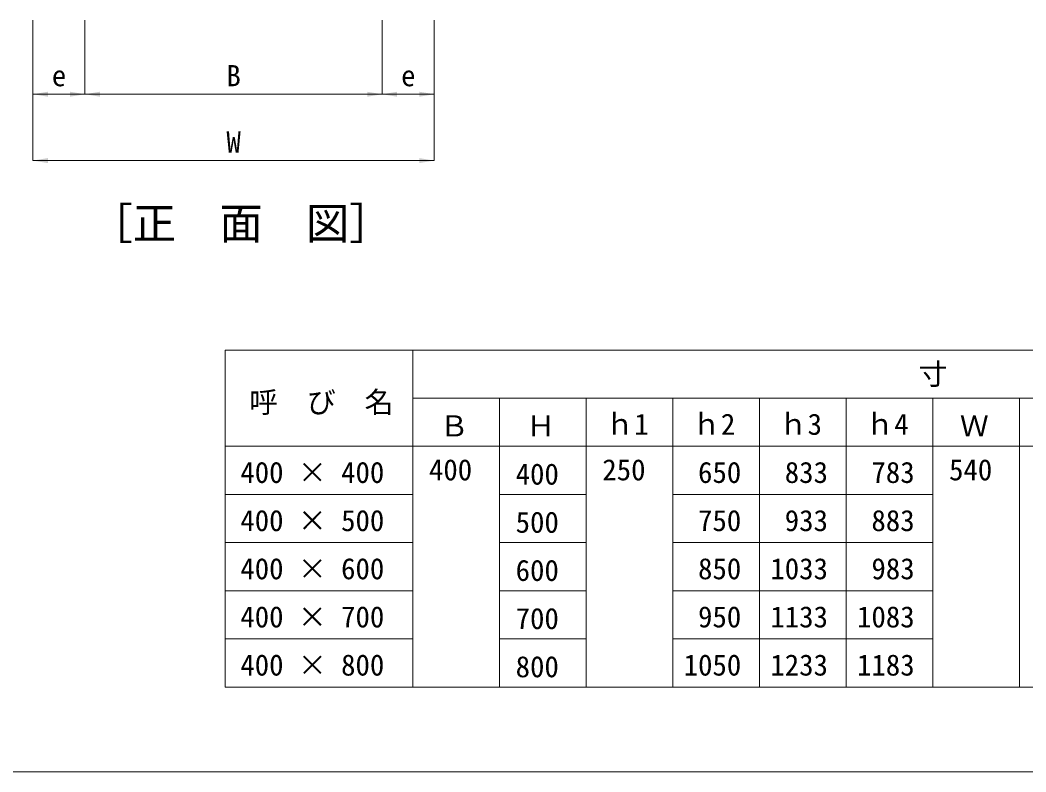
# Model space of a CAD drawing. Units: millimetres at full size; details may follow other scales. Extents: x 5964 to 125098, y -10801 to 28073.
# Drawn here: x 68980 to 70333, y 6990 to 8002 of the extents above; entities that cross this region are included whole.
import ezdxf
from ezdxf.enums import TextEntityAlignment as Align

# ---------------------------------------------------------------- set-up
doc = ezdxf.new("R2010")
doc.units = ezdxf.units.MM
doc.header["$LTSCALE"] = 19
for name, color, linetype, lineweight in [('0_2', 7, 'Continuous', 20), ('寸法線', 7, 'Continuous', 9), ('枠', 5, 'Continuous', 5)]:
    doc.layers.add(name, color=color, linetype=linetype, lineweight=lineweight)
doc.styles.add('ＭＳ ゴシック', font='')
doc.styles.get('ＭＳ ゴシック').set_extended_font_data('MS Gothic')

# ---------------------------------------------------------------- blocks, each defined once
blk = doc.blocks.new('filled_arrow')
at = {"color": 0, "linetype": 'Continuous', "lineweight": -2}
blk.add_solid([(7.5, 1.25), (0, 0), (7.5, -1.25)], dxfattribs=at)

msp = doc.modelspace()

# ---------------------------------------------------------------- linework, layer by layer
at = {"layer": '0_2'}
for p, q in [((69255.85, 7557.8), (71899.38, 7557.8)), ((69255.85, 7557.8), (69255.85, 7104.21)), ((69508.31, 7557.8), (69508.31, 7104.21)), ((69508.31, 7493), (71899.38, 7493)), ((69624.94, 7493), (69624.94, 7104.21)), ((69741.58, 7493), (69741.58, 7104.21)), ((69858.22, 7493), (69858.22, 7104.21)), ((69974.87, 7493), (69974.87, 7104.21)), ((70091.51, 7493), (70091.51, 7104.21)), ((70208.14, 7493), (70208.14, 7104.21)), ((70324.78, 7493), (70324.78, 7104.21)), ((69255.85, 7428.2), (71899.38, 7428.2)), ((69508.31, 7363.4), (69255.85, 7363.4)), ((69624.94, 7363.4), (69741.58, 7363.4)), ((69858.22, 7363.4), (70208.14, 7363.4)), ((69508.31, 7298.6), (69255.85, 7298.6)), ((69624.94, 7298.6), (69741.58, 7298.6)), ((69858.22, 7298.6), (70208.14, 7298.6)), ((69508.31, 7233.8), (69255.85, 7233.8)), ((69624.94, 7233.8), (69741.58, 7233.8)), ((69858.22, 7233.8), (70208.14, 7233.8)), ((69508.31, 7169), (69255.85, 7169)), ((69624.94, 7169), (69741.58, 7169)), ((69858.22, 7169), (70208.14, 7169)), ((69255.85, 7104.21), (71899.38, 7104.21))]:
    msp.add_line(p, q, dxfattribs=at)
at = {"layer": '寸法線'}
for p, q in [((68997.26, 8001.72), (68997.26, 7901.97)), ((68997.26, 8001.72), (68997.26, 7812.69)), ((69067.26, 8001.72), (69067.26, 7901.97)), ((69067.26, 8001.72), (69067.26, 7901.97)), ((69467.26, 8001.72), (69467.26, 7901.97)), ((69467.26, 8001.72), (69467.26, 7901.97)), ((69537.27, 8001.72), (69537.27, 7901.97)), ((69537.27, 8001.72), (69537.27, 7812.69)), ((68997.26, 7901.97), (69067.26, 7901.97)), ((69067.26, 7901.97), (69467.26, 7901.97)), ((69467.26, 7901.97), (69537.27, 7901.97)), ((68997.26, 7812.69), (69537.27, 7812.69))]:
    msp.add_line(p, q, dxfattribs=at)
at = {"layer": '枠', "lineweight": 20}
msp.add_line((68070.6, 6990.09), (73670.6, 6990.09), dxfattribs=at)

# ---------------------------------------------------------------- block references
at = {"layer": '寸法線', "xscale": 2.67, "yscale": 2.67}
for p in [(68997.26, 7901.97), (69067.26, 7901.97), (69467.26, 7901.97), (68997.26, 7812.69)]:
    msp.add_blockref('filled_arrow', p, dxfattribs=at)
at = {"layer": '寸法線', "xscale": 2.67, "yscale": 2.67, "rotation": 180}
for p in [(69067.26, 7901.97), (69467.26, 7901.97), (69537.27, 7901.97), (69537.27, 7812.69)]:
    msp.add_blockref('filled_arrow', p, dxfattribs=at)

# ---------------------------------------------------------------- texts
at = {"layer": '0_2', "style": 'ＭＳ ゴシック'}
for s, height, p in [('［正\u3000面\u3000図］', 42.72, (69073.27, 7694.01)), ('呼\u3000び\u3000名', 28.48, (69288.11, 7464.85)), ('ｈ1', 28.48, (69767.41, 7435.14)), ('ｈ2', 28.48, (69884.04, 7435.14)), ('ｈ3', 28.48, (70000.69, 7435.14)), ('ｈ4', 28.48, (70117.33, 7435.14)), ('Ｂ', 28.48, (69544.59, 7432.89)), ('Ｈ', 28.48, (69661.23, 7432.89)), ('Ｗ', 28.48, (70244.43, 7432.89)), ('400 × 400', 28.48, (69276.25, 7370.34)), ('400', 28.48, (69530.07, 7373.84)), ('400', 28.48, (69646.71, 7368.09)), ('250', 28.48, (69763.35, 7373.84)), (' 650', 28.48, (69872.79, 7370.34)), (' 833', 28.48, (69989.44, 7370.34)), (' 783', 28.48, (70106.07, 7370.34)), ('540', 28.48, (70229.91, 7373.84)), ('400 × 500', 28.48, (69276.25, 7305.54)), ('500', 28.48, (69646.71, 7303.29)), (' 750', 28.48, (69872.79, 7305.54)), (' 933', 28.48, (69989.44, 7305.54)), (' 883', 28.48, (70106.07, 7305.54)), ('400 × 600', 28.48, (69276.25, 7240.74)), ('600', 28.48, (69646.71, 7238.49)), (' 850', 28.48, (69872.79, 7240.74)), ('1033', 28.48, (69989.44, 7240.74)), (' 983', 28.48, (70106.07, 7240.74)), ('400 × 700', 28.48, (69276.25, 7175.94)), ('700', 28.48, (69646.71, 7173.69)), (' 950', 28.48, (69872.79, 7175.94)), ('1133', 28.48, (69989.44, 7175.94)), ('1083', 28.48, (70106.07, 7175.94)), ('400 × 800', 28.48, (69276.25, 7111.14)), ('800', 28.48, (69646.71, 7108.89)), ('1050', 28.48, (69872.79, 7111.14)), ('1233', 28.48, (69989.44, 7111.14)), ('1183', 28.48, (70106.07, 7111.14))]:
    msp.add_text(s, height=height, dxfattribs=at).set_placement(p, align=Align.BOTTOM_LEFT)
msp.add_text('寸\u3000\u3000\u3000\u3000\u3000法\u3000\u3000\u3000\u3000\u3000（ｍｍ）', height=28.48, dxfattribs=at).set_placement((70499.72, 7525.4), align=Align.MIDDLE_CENTER)
at = {"layer": '寸法線', "style": 'ＭＳ ゴシック'}
for s, p in [('e', (69032.26, 7926.97)), ('B', (69267.26, 7926.97)), ('e', (69502.26, 7926.97)), ('W', (69267.26, 7837.69))]:
    msp.add_text(s, height=28.48, dxfattribs=at).set_placement(p, align=Align.MIDDLE_CENTER)

doc.saveas('drawing.dxf')
